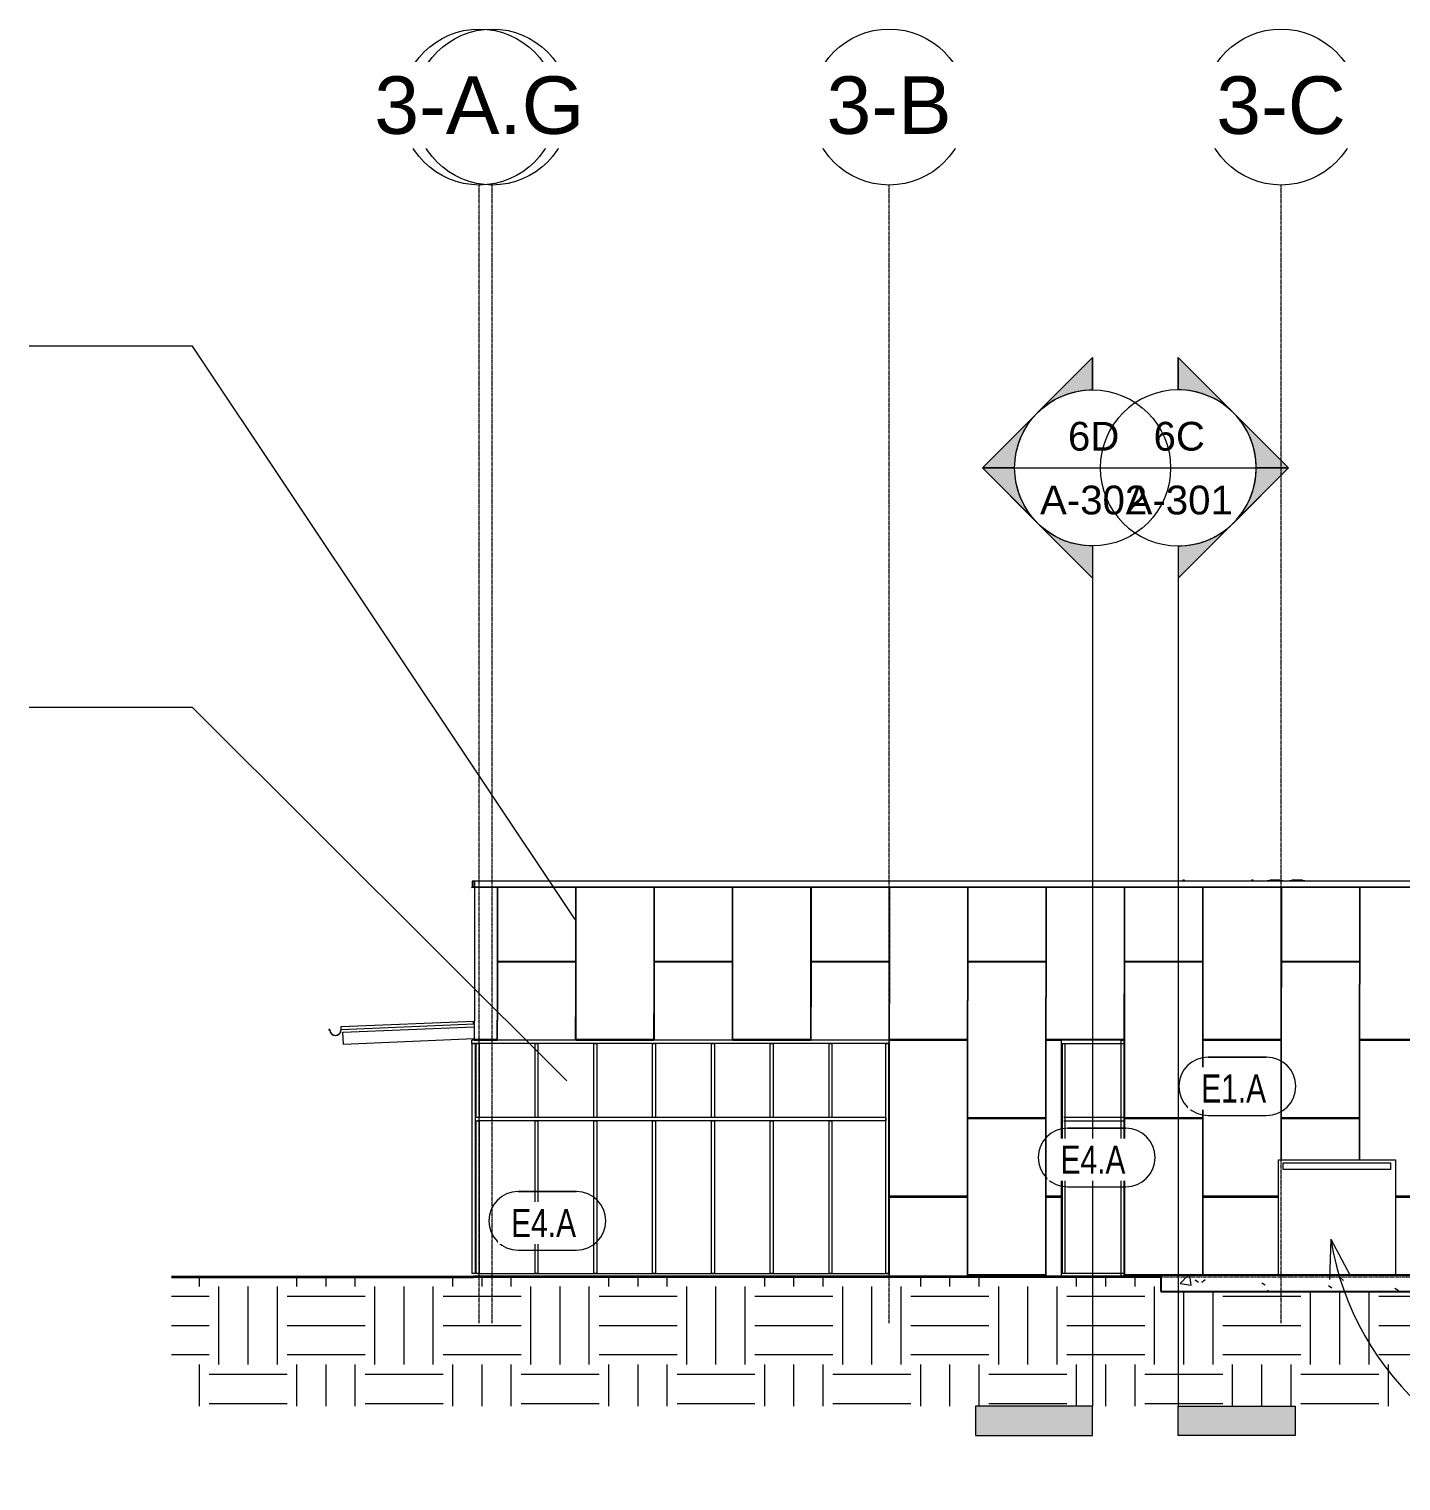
# Model space of a CAD drawing. Header units: inches. Extents: x 20207 to 40520, y -355 to 835.
# Drawn here: x 24847 to 25691, y -126 to 768 of the extents above; entities that cross this region are included whole.
import ezdxf

# ---------------------------------------------------------------- set-up
doc = ezdxf.new("R2010")
doc.units = ezdxf.units.IN
doc.header["$MEASUREMENT"] = 0
doc.linetypes.add('Grid Line 1_2_', pattern=[0.875, 0.5, -0.125, 0.125, -0.125])
for name, color, linetype, lineweight in [('A-ANNO-KEYN', 231, 'Continuous', 9), ('A-FLOR', 192, 'Continuous', 13), ('A-FLOR-LEVL', 51, 'Continuous', 9), ('A-FLOR-PATT', 8, 'Continuous', 25), ('A-GLAZ-CWMG', 51, 'Continuous', 13), ('A-ROOF', 132, 'Continuous', 13), ('A-ROOF-OTLN', 132, 'Continuous', 9), ('A-WALL', 113, 'Continuous', 13), ('A-WALL-IDEN', 211, 'Continuous', 9), ('A-WALL-PATT', 111, 'Continuous', 13), ('C-TOPO', 7, 'Continuous', 13), ('E-ELEC-EQPM', 71, 'Continuous', 13), ('G-ANNO-SYMB', 111, 'Continuous', 9), ('G-ANNO-TEXT', 231, 'Continuous', 9), ('M-EQPM', 50, 'Continuous', 13), ('S-BEAM', 12, 'Continuous', 13), ('S-GRID', 1, 'Continuous', 9), ('S-GRID-IDEN', 1, 'Continuous', 9)]:
    doc.layers.add(name, color=color, linetype=linetype, lineweight=lineweight)
doc.styles.add('Arial_1', font='arial.ttf', dxfattribs={"height": 35.407186})
doc.styles.add('Arial_2', font='arial.ttf', dxfattribs={"height": 17.703593})
doc.styles.add('Century Gothic', font='GOTHIC.TTF', dxfattribs={"width": 0.8, "height": 17.245342})
pattern_1 = [(0, (27645.49, 0), (48, 48), [48, -48]), (0, (27645.49, 18), (48, 48), [48, -48]), (0, (27645.49, 36), (48, 48), [48, -48]), (90, (27651.49, 42), (-48, 48), [48, -48]), (90, (27669.49, 42), (-48, 48), [48, -48]), (90, (27687.49, 42), (-48, 48), [48, -48])]

# ---------------------------------------------------------------- blocks, each defined once
blk = doc.blocks.new('Rectangular Mullion - Exterior 2_ x 4_5_-1135321-Elevation - South')
at = {"layer": 'A-GLAZ-CWMG'}
for p, q in [((22277.7, 2), (22313.77, 2)), ((22313.77, 2), (22313.77, 0))]:
    blk.add_line(p, q, dxfattribs=at)
blk = doc.blocks.new('Rectangular Mullion - Exterior 2_ x 4_5_-1142379-Elevation - South')
at = {"layer": 'A-GLAZ-CWMG'}
for p, q in [((22057.02, 97), (22057.02, 2)), ((22059.02, 97), (22059.02, 2)), ((22059.02, 2), (22057.02, 2))]:
    blk.add_line(p, q, dxfattribs=at)
blk = doc.blocks.new('Rectangular Mullion - Exterior 2_ x 4_5_-1142380-Elevation - South')
at = {"layer": 'A-GLAZ-CWMG'}
for p, q in [((22057.02, 143.5), (22059.02, 143.5)), ((22057.02, 143.5), (22057.02, 97)), ((22059.02, 143.5), (22059.02, 97))]:
    blk.add_line(p, q, dxfattribs=at)
blk = doc.blocks.new('Rectangular Mullion - Exterior 2_ x 4_5_-1142381-Elevation - South')
at = {"layer": 'A-GLAZ-CWMG'}
for p, q in [((22311.77, 143.5), (22313.77, 143.5)), ((22311.77, 97), (22311.77, 143.5)), ((22313.77, 97), (22313.77, 143.5))]:
    blk.add_line(p, q, dxfattribs=at)
blk = doc.blocks.new('Rectangular Mullion - Exterior 2_ x 4_5_-1142382-Elevation - South')
at = {"layer": 'A-GLAZ-CWMG'}
for p, q in [((22311.77, 2), (22311.77, 97)), ((22313.77, 2), (22313.77, 97)), ((22313.77, 2), (22311.77, 2))]:
    blk.add_line(p, q, dxfattribs=at)
blk = doc.blocks.new('Rectangular Mullion - Exterior 2_ x 4_5_-1135322-Elevation - South')
at = {"layer": 'A-GLAZ-CWMG'}
for p, q in [((22311.77, 98), (22277.7, 98)), ((22311.77, 96), (22277.7, 96)), ((22311.77, 98), (22311.77, 96))]:
    blk.add_line(p, q, dxfattribs=at)
blk = doc.blocks.new('Rectangular Mullion - Exterior 2_ x 4_5_-1135297-Elevation - South')
at = {"layer": 'A-GLAZ-CWMG'}
for p, q in [((22313.77, 145.5), (22277.7, 145.5)), ((22313.77, 143.5), (22277.7, 143.5)), ((22313.77, 145.5), (22313.77, 143.5))]:
    blk.add_line(p, q, dxfattribs=at)
blk = doc.blocks.new('Rectangular Mullion - Exterior 2_ x 4_5_-769211-Elevation - South')
at = {"layer": 'A-GLAZ-CWMG'}
blk.add_line((22241.52, 2), (22277.7, 2), dxfattribs=at)
blk = doc.blocks.new('Rectangular Mullion - Exterior 2_ x 4_5_-1135298-Elevation - South')
at = {"layer": 'A-GLAZ-CWMG'}
for p, q in [((22277.7, 98), (22241.52, 98)), ((22277.7, 96), (22241.52, 96))]:
    blk.add_line(p, q, dxfattribs=at)
blk = doc.blocks.new('Rectangular Mullion - Exterior 2_ x 4_5_-827464-Elevation - South')
at = {"layer": 'A-GLAZ-CWMG'}
for p, q in [((22276.7, 96), (22278.7, 96)), ((22276.7, 96), (22276.7, 2)), ((22278.7, 96), (22278.7, 2)), ((22278.7, 2), (22276.7, 2))]:
    blk.add_line(p, q, dxfattribs=at)
blk = doc.blocks.new('Rectangular Mullion - Exterior 2_ x 4_5_-1142356-Elevation - South')
at = {"layer": 'A-GLAZ-CWMG'}
for p, q in [((22276.7, 143.5), (22278.7, 143.5)), ((22276.7, 143.5), (22276.7, 98)), ((22278.7, 143.5), (22278.7, 98)), ((22278.7, 98), (22276.7, 98))]:
    blk.add_line(p, q, dxfattribs=at)
blk = doc.blocks.new('Rectangular Mullion - Exterior 2_ x 4_5_-V20-Elevation - South')
at = {"layer": 'A-GLAZ-CWMG'}
for p, q in [((22277.7, 145.5), (22241.52, 145.5)), ((22277.7, 143.5), (22241.52, 143.5))]:
    blk.add_line(p, q, dxfattribs=at)
blk = doc.blocks.new('Rectangular Mullion - Exterior 2_ x 4_5_-769200-Elevation - South')
at = {"layer": 'A-GLAZ-CWMG'}
blk.add_line((24099.14, 2), (24135.33, 2), dxfattribs=at)
blk = doc.blocks.new('Rectangular Mullion - Exterior 2_ x 4_5_-769423-Elevation - South')
at = {"layer": 'A-GLAZ-CWMG'}
for p, q in [((24171.52, 98), (24135.33, 98)), ((24171.52, 96), (24135.33, 96))]:
    blk.add_line(p, q, dxfattribs=at)
blk = doc.blocks.new('Rectangular Mullion - Exterior 2_ x 4_5_-1115231-Elevation - South')
at = {"layer": 'A-GLAZ-CWMG'}
for p, q in [((24207.7, 96), (24209.7, 96)), ((24207.7, 96), (24207.7, 2)), ((24209.7, 96), (24209.7, 2)), ((24209.7, 2), (24207.7, 2))]:
    blk.add_line(p, q, dxfattribs=at)
blk = doc.blocks.new('Rectangular Mullion - Exterior 2_ x 4_5_-1142334-Elevation - South')
at = {"layer": 'A-GLAZ-CWMG'}
for p, q in [((24207.7, 143.5), (24209.7, 143.5)), ((24207.7, 143.5), (24207.7, 98)), ((24209.7, 143.5), (24209.7, 98)), ((24209.7, 98), (24207.7, 98))]:
    blk.add_line(p, q, dxfattribs=at)
blk = doc.blocks.new('Transformer-Dry-Type-Siemens - 6x3x6-1005805-Elevation - South')
at = {"layer": 'E-ELEC-EQPM'}
for p, q in [((22553.52, 72), (22625.52, 72)), ((22553.52, 1), (22553.52, 72)), ((22553.52, 1), (22553.52, 72)), ((22553.52, 72), (22625.52, 72)), ((22625.52, 72), (22625.52, 1)), ((22625.52, 72), (22625.52, 1))]:
    blk.add_line(p, q, dxfattribs=at)
at = {"layer": 'E-ELEC-EQPM', "lineweight": 9}
for p, q in [((22556.52, 66), (22556.52, 70)), ((22556.52, 70), (22622.52, 70)), ((22622.52, 66), (22556.52, 66)), ((22622.52, 70), (22622.52, 66))]:
    blk.add_line(p, q, dxfattribs=at)
blk = doc.blocks.new('Rectangular Mullion - Exterior 2_ x 4_5_-V26-Elevation - South')
at = {"layer": 'A-GLAZ-CWMG'}
for p, q in [((22057.02, 143.5), (22057.02, 145.5)), ((22060.58, 145.5), (22057.02, 145.5)), ((22060.58, 143.5), (22057.02, 143.5))]:
    blk.add_line(p, q, dxfattribs=at)
blk = doc.blocks.new('Dimension Lumber - 5_5 x 7_5 Glulam-1777808-Elevation - South')
at = {"layer": 'S-BEAM'}
for p, q in [((21977.68, 150.51), (22058.52, 153.88)), ((21977.99, 143.01), (21977.68, 150.51)), ((22058.52, 146.37), (21977.99, 143.01))]:
    blk.add_line(p, q, dxfattribs=at)
blk = doc.blocks.new('Rectangular Mullion - Exterior 2_ x 4_5_-1142359-Elevation - South')
at = {"layer": 'A-GLAZ-CWMG'}
for p, q in [((25110.27, 97), (25110.27, 0)), ((25112.27, 0), (25112.27, 97))]:
    blk.add_line(p, q, dxfattribs=at)
blk = doc.blocks.new('Rectangular Mullion - Exterior 2_ x 4_5_-V30-Elevation - South')
at = {"layer": 'A-GLAZ-CWMG'}
for p, q in [((22456.52, 145.5), (22458.52, 145.5)), ((22456.52, 145.5), (22456.52, 97)), ((22458.52, 97), (22458.52, 145.5))]:
    blk.add_line(p, q, dxfattribs=at)
blk = doc.blocks.new('Rectangular Mullion - Exterior 2_ x 4_5_-V18-Elevation - South')
at = {"layer": 'A-GLAZ-CWMG'}
for p, q in [((25074.08, 143.5), (25076.08, 143.5)), ((25074.08, 143.5), (25074.08, 97)), ((25076.08, 97), (25076.08, 143.5))]:
    blk.add_line(p, q, dxfattribs=at)
blk = doc.blocks.new('Rectangular Mullion - Exterior 2_ x 4_5_-1142353-Elevation - South')
at = {"layer": 'A-GLAZ-CWMG'}
for p, q in [((25981.02, 97), (25981.02, 2)), ((25983.02, 2), (25983.02, 97)), ((25983.02, 2), (25981.02, 2))]:
    blk.add_line(p, q, dxfattribs=at)
blk = doc.blocks.new('Rectangular Mullion - Exterior 2_ x 4_5_-V31-Elevation - South')
at = {"layer": 'A-GLAZ-CWMG'}
for p, q in [((22458.52, 145.5), (22421.33, 145.5)), ((22421.33, 143.5), (22458.52, 143.5)), ((22458.52, 145.5), (22458.52, 143.5))]:
    blk.add_line(p, q, dxfattribs=at)
blk = doc.blocks.new('Rectangular Mullion - Exterior 2_ x 4_5_-1060760-Elevation - South')
at = {"layer": 'A-GLAZ-CWMG'}
for q in [(25798.83, 2), (25836.02, 0)]:
    blk.add_line((25836.02, 2), q, dxfattribs=at)
blk = doc.blocks.new('Rectangular Mullion - Exterior 2_ x 4_5_-1140453-Elevation - South')
at = {"layer": 'A-GLAZ-CWMG'}
for p, q in [((25836.02, 98), (25798.83, 98)), ((25798.83, 96), (25836.02, 96)), ((25836.02, 98), (25836.02, 96))]:
    blk.add_line(p, q, dxfattribs=at)
blk = doc.blocks.new('AHU-Rooftop-Carrier 48TC 15-28 ton - TC017-1749339-Elevation - South')
at = {"layer": 'M-EQPM'}
for p, q in [((22495.72, 244.08), (22494.72, 244.08)), ((22494.72, 244.08), (22494.72, 243.5)), ((22495.72, 243.5), (22495.72, 244.08)), ((22537.89, 244.08), (22536.89, 244.08)), ((22536.89, 244.08), (22536.89, 243.5)), ((22537.89, 243.5), (22537.89, 244.08)), ((22543.14, 243.5), (22548.39, 244.08)), ((22548.39, 244.08), (22548.39, 244.21)), ((22548.39, 244.21), (22554.39, 244.21)), ((22548.39, 244.08), (22554.39, 244.08)), ((22554.39, 244.21), (22554.39, 244.08)), ((22554.39, 244.08), (22558.23, 243.66)), ((22556.83, 243.5), (22562.08, 244.08)), ((22562.08, 244.08), (22562.08, 244.21)), ((22562.08, 244.21), (22568.08, 244.21)), ((22562.08, 244.08), (22568.08, 244.08)), ((22568.08, 244.21), (22568.08, 244.08)), ((22568.08, 244.08), (22573.33, 243.5))]:
    blk.add_line(p, q, dxfattribs=at)
blk = doc.blocks.new('Section - 3_32_ x 3_8_-18514-Elevation - South')
at = {"layer": 'G-ANNO-SYMB'}
blk.add_hatch(color=256, dxfattribs=at).paths.add_polyline_path([(22946.16, -79.66), (22874.16, -79.66), (22874.16, -97.66), (22946.16, -97.66)], flags=0)
for p, q in [((22874.16, -97.66), (22874.16, -79.66)), ((22874.16, -79.66), (22946.16, -79.66)), ((22946.16, -79.66), (22946.16, -97.66)), ((22946.16, -97.66), (22874.16, -97.66))]:
    blk.add_line(p, q, dxfattribs=at)
blk = doc.blocks.new('Section - Section Head - Filled-1526-Elevation - South')
at = {"layer": 'G-ANNO-SYMB'}
h = blk.add_hatch(color=256, dxfattribs=at)
edge = h.paths.add_edge_path(flags=0)
edge.add_arc((22874.16, 497.8), 48.06, 47.9216, 90)
edge.add_line((22874.16, 545.86), (22874.16, 565.68))
edge.add_line((22874.16, 565.68), (22906.36, 533.47))
h = blk.add_hatch(color=256, dxfattribs=at)
edge = h.paths.add_edge_path(flags=0)
edge.add_line((22908.1, 531.74), (22942.04, 497.8))
edge.add_line((22942.04, 497.8), (22922.16, 497.8))
edge.add_arc((22874.16, 497.8), 48, 360, 405)
h = blk.add_hatch(color=256, dxfattribs=at)
edge = h.paths.add_edge_path(flags=0)
edge.add_arc((22874.16, 497.8), 48, 315, 360)
edge.add_line((22922.16, 497.8), (22942.04, 497.8))
edge.add_line((22942.04, 497.8), (22908.1, 463.85))
h = blk.add_hatch(color=256, dxfattribs=at)
edge = h.paths.add_edge_path(flags=0)
edge.add_line((22906.36, 462.12), (22874.16, 429.91))
edge.add_line((22874.16, 429.91), (22874.16, 449.73))
edge.add_arc((22874.16, 497.8), 48.06, 270, 312.0784)
for p, q in [((22942.04, 497.8), (22874.16, 565.68)), ((22874.16, 545.8), (22874.16, 565.68)), ((22906.36, 533.47), (22874.16, 565.68)), ((22874.16, 565.68), (22874.16, 545.86)), ((22942.04, 497.8), (22908.1, 531.74)), ((22942.04, 497.8), (22874.16, 429.91)), ((22908.1, 463.85), (22942.04, 497.8)), ((22922.16, 497.8), (22942.04, 497.8)), ((22942.04, 497.8), (22922.16, 497.8)), ((22874.16, 429.91), (22906.36, 462.12)), ((22874.16, 449.8), (22874.16, 429.91)), ((22874.16, 449.73), (22874.16, 429.91))]:
    blk.add_line(p, q, dxfattribs=at)
for radius, start, end in [(48, 90, 270), (48.06, 47.9216, 90), (48, 270, 90), (48, 360, 45), (48, 315, 360), (48.06, 270, 312.0784)]:
    blk.add_arc((22874.16, 497.8), radius, start, end, dxfattribs=at)
blk = doc.blocks.new('Grid - Grid Head - Circle-14747-Elevation - South')
at = {"layer": 'S-GRID-IDEN'}
blk.add_circle((23085.89, 719.89), 48, dxfattribs=at)
blk = doc.blocks.new('Wall Tag - 1_4_-1369832-Elevation - South')
at = {"layer": 'A-WALL-IDEN', "color": 153}
for p, q in [((24643.13, 90.59), (24679.13, 90.59)), ((24679.13, 90.59), (24643.13, 90.59)), ((24643.13, 54.59), (24679.13, 54.59)), ((24643.13, 54.59), (24679.13, 54.59))]:
    blk.add_line(p, q, dxfattribs=at)
for centre, start, end in [((24643.13, 72.59), 90, 270), ((24643.13, 72.59), 90, 270), ((24679.13, 72.59), 270, 90), ((24679.13, 72.59), 270, 90)]:
    blk.add_arc(centre, 18, start, end, dxfattribs=at)

msp = doc.modelspace()

# ---------------------------------------------------------------- hatches: boundary and pattern name
at = {"layer": 'A-FLOR-PATT', "lineweight": 9}
h = msp.add_hatch(dxfattribs=at)
h.set_pattern_fill('FP_26', color=256, style=0, pattern_type=2)
h.set_pattern_definition([(50, (27645.49, 0), (55.0854, -4.8198), [5.76, -63.36]), (355, (27645.49, 0), (-10.6557, 57.7685), [4.608, -50.688]), (100.451, (27650.08, -0.4), (44.4295, 52.9487), [4.895, -53.848]), (46.184, (27645.49, 15.36), (81.9644, -12.7121), [8.64, -95.04]), (96.636, (27652.32, 14.3), (71.7815, 74.8124), [7.343, -80.772]), (351.184, (27645.49, 15.36), (71.782, 74.8124), [6.912, -76.032]), (21, (27653.17, 11.52), (45.8421, -30.9215), [5.76, -63.36]), (326, (27653.17, 11.52), (18.687, 55.6915), [4.608, -50.688]), (71.451, (27656.99, 8.943), (64.5289, 24.7701), [4.895, -53.848]), (37.5, (27645.49, 0), (0.9339, 25.56682), [2.534, -47.539, 2.534, -48.922, -50.88]), (37.5, (27645.49, 0), (0.9339, 25.56682), [-101.53, 2.534, -48.346]), (7.5, (27645.49, 0), (20.20404, 30.2913), [2.534, -26.803, 2.534, -46.387, -19.392]), (7.5, (27645.49, 0), (20.20404, 30.2913), [-78.259, 2.534, -16.858]), (327.5, (27628.363, 0), (40.99778, -1.7324), [2.534, -16.666, 2.534, -57.37, -79.488]), (327.5, (27628.363, 0), (40.99778, -1.7324), [-79.104, 2.534, -76.954]), (317.5, (27620.683, 0), (44.7889, 7.68784), [2.534, -22.426, 2.534, -37.248, -56.448]), (317.5, (27620.683, 0), (44.7889, 7.68784), [-64.742, 2.534, -53.914])])
h.paths.add_polyline_path([(25776.5, -9), (25837.22, -9), (25837.22, 1), (25543.42, 1), (25543.42, -9), (25636.13, -9)], flags=0)
at = {"layer": 'A-WALL-PATT', "lineweight": 9}
h = msp.add_hatch(dxfattribs=at)
h.set_pattern_fill('FP_24', color=8, style=0, pattern_type=2)
h.set_pattern_definition([(0, (25231.6, 1.12), (-193, 193), [48, -145]), (90, (25231.6, 1.12), (-193, 1e-14), [96, -97]), (180, (25279.6, 97.12), (-193, 193), [48, -145]), (90, (25279.6, 1.12), (-193, 1e-14), [96, -97]), (180, (25279.6, 97.62), (-193, 193), [48, -145]), (90, (25279.6, 97.62), (-193, 1e-14), [96, -97]), (0, (25231.6, 193.62), (-193, 193), [48, -145]), (90, (25231.6, 97.62), (-193, 1e-14), [96, -97]), (0, (25279.85, 48.88), (-193, 193), [48, -145]), (90, (25279.85, 0.75), (-193, 1e-14), [48.125, -144.875]), (90, (25327.85, 0.75), (-193, 1e-14), [48.125, -144.875]), (0, (25279.85, 145.38), (-193, 193), [48, -145]), (90, (25279.85, 49.38), (-193, 1e-14), [96, -97]), (180, (25327.85, 49.38), (-193, 193), [48, -145]), (90, (25327.85, 49.38), (-193, 1e-14), [96, -97]), (90, (25279.85, 145.88), (-193, 1e-14), [48, -145]), (180, (25327.85, 145.88), (-193, 193), [48, -145]), (90, (25327.85, 145.88), (-193, 1e-14), [48, -145]), (0, (25328.1, 1.12), (-193, 193), [48, -145]), (90, (25328.1, 1.12), (-193, 1e-14), [96, -97]), (180, (25376.1, 97.12), (-193, 193), [48, -145]), (90, (25376.1, 1.12), (-193, 1e-14), [96, -97]), (180, (25376.1, 97.62), (-193, 193), [48, -145]), (90, (25376.1, 97.62), (-193, 1e-14), [96, -97]), (0, (25328.1, 193.62), (-193, 193), [48, -145]), (90, (25328.1, 97.62), (-193, 1e-14), [96, -97]), (0, (25376.35, 48.88), (-193, 193), [48, -145]), (90, (25376.35, 0.75), (-193, 1e-14), [48.125, -144.875]), (90, (25424.35, 0.75), (-193, 1e-14), [48.125, -144.875]), (0, (25376.35, 145.38), (-193, 193), [48, -145]), (90, (25376.35, 49.38), (-193, 1e-14), [96, -97]), (180, (25424.35, 49.38), (-193, 193), [48, -145]), (90, (25424.35, 49.38), (-193, 1e-14), [96, -97]), (90, (25376.35, 145.88), (-193, 1e-14), [48, -145]), (180, (25424.35, 145.88), (-193, 193), [48, -145]), (90, (25424.35, 145.88), (-193, 1e-14), [48, -145])])
h.paths.add_polyline_path([(25120.85, 157.38), (25860.85, 188.22), (25860.85, 190), (25872.91, 190), (25872.91, 239.46), (25120.85, 239.46), (25120.85, 232.77)], flags=0)
h = msp.add_hatch(dxfattribs=at)
h.set_pattern_fill('FP_12', color=8, style=0, pattern_type=2)
h.set_pattern_definition([(0, (25231.47, 1.12), (-193, 193), [48, -145]), (90, (25231.47, 1.12), (-193, 1e-14), [96, -97]), (180, (25279.47, 97.12), (-193, 193), [48, -145]), (90, (25279.47, 1.12), (-193, 1e-14), [96, -97]), (180, (25279.47, 97.62), (-193, 193), [48, -145]), (90, (25279.47, 97.62), (-193, 1e-14), [96, -97]), (0, (25231.47, 193.62), (-193, 193), [48, -145]), (90, (25231.47, 97.62), (-193, 1e-14), [96, -97]), (0, (25279.72, 48.88), (-193, 193), [48, -145]), (90, (25279.72, 0.75), (-193, 1e-14), [48.125, -144.875]), (90, (25327.72, 0.75), (-193, 1e-14), [48.125, -144.875]), (0, (25279.72, 145.38), (-193, 193), [48, -145]), (90, (25279.72, 49.38), (-193, 1e-14), [96, -97]), (180, (25327.72, 49.38), (-193, 193), [48, -145]), (90, (25327.72, 49.38), (-193, 1e-14), [96, -97]), (90, (25279.72, 145.88), (-193, 1e-14), [48, -145]), (180, (25327.72, 145.88), (-193, 193), [48, -145]), (90, (25327.72, 145.88), (-193, 1e-14), [48, -145]), (0, (25327.97, 1.12), (-193, 193), [48, -145]), (90, (25327.97, 1.12), (-193, 1e-14), [96, -97]), (180, (25375.97, 97.12), (-193, 193), [48, -145]), (90, (25375.97, 1.12), (-193, 1e-14), [96, -97]), (180, (25375.97, 97.62), (-193, 193), [48, -145]), (90, (25375.97, 97.62), (-193, 1e-14), [96, -97]), (0, (25327.97, 193.62), (-193, 193), [48, -145]), (90, (25327.97, 97.62), (-193, 1e-14), [96, -97]), (0, (25376.22, 48.88), (-193, 193), [48, -145]), (90, (25376.22, 0.75), (-193, 1e-14), [48.125, -144.875]), (90, (25424.22, 0.75), (-193, 1e-14), [48.125, -144.875]), (0, (25376.22, 145.38), (-193, 193), [48, -145]), (90, (25376.22, 49.38), (-193, 1e-14), [96, -97]), (180, (25424.22, 49.38), (-193, 193), [48, -145]), (90, (25424.22, 49.38), (-193, 1e-14), [96, -97]), (90, (25376.22, 145.88), (-193, 1e-14), [48, -145]), (180, (25424.22, 145.88), (-193, 193), [48, -145]), (90, (25424.22, 145.88), (-193, 1e-14), [48, -145])])
h.paths.add_polyline_path([(25837.22, 0), (25872.91, 0), (25872.91, 152.74), (25866.91, 152.74), (25866.91, 144.01), (25861.78, 144.01), (25861.78, 152.74), (25840.35, 152.74), (25840.35, 157.37), (25872.91, 157.37), (25872.91, 188.72), (25120.72, 157.38), (25120.72, 145.5), (25376.22, 145.5), (25376.22, 0), (25482.28, 0), (25482.28, 145.75), (25520.97, 145.75), (25520.97, 0), (25543.42, 0), (25543.42, 1), (25615.72, 1), (25615.72, 72), (25687.72, 72), (25687.72, 1), (25702.78, 1), (25702.78, 38.48), (25698.11, 38.48), (25697.67, 38.3), (25697.48, 37.86), (25697.43, 14.86), (25696.73, 14.86), (25696.79, 37.86), (25696.92, 37.86), (25696.79, 38.07), (25696.92, 38.54), (25697.11, 38.62), (25697.3, 38.92), (25697.45, 38.95), (25697.49, 39.06), (25697.99, 39.12), (25698.11, 39.12), (25698.11, 39.23), (25702.78, 39.23), (25702.78, 72), (25774.78, 72), (25774.78, 1), (25837.22, 1)], flags=0)
h.paths.add_polyline_path([(25697.37, 37.86), (25697.37, 37.91), (25697.21, 37.98), (25697.37, 37.86)], flags=0)
h.paths.add_polyline_path([(25697.47, 37.86), (25697.47, 37.9), (25697.43, 37.86)], flags=0)
h.paths.add_polyline_path([(25698.11, 38.53), (25698.11, 38.67), (25697.98, 38.67), (25698.05, 38.59)], flags=0)
h.paths.add_polyline_path([(25698.11, 38.48), (25698.11, 38.53), (25698.06, 38.49)], flags=0)
at = {"layer": 'C-TOPO', "lineweight": 9}
h = msp.add_hatch(dxfattribs=at)
h.set_pattern_fill('FP_11', color=8, style=0, pattern_type=2)
h.set_pattern_definition(pattern_1)
h.paths.add_polyline_path([(24963.54, -79.71), (24973.44, -79.71), (24973.44, 0), (24934.28, 0), (24934.28, -79.71), (24958.54, -79.71)], flags=0)
h = msp.add_hatch(dxfattribs=at)
h.set_pattern_fill('FP_11', color=8, style=0, pattern_type=2)
h.set_pattern_definition(pattern_1)
h.paths.add_polyline_path([(24977.22, -79.71), (25120.35, -79.71), (25120.35, 0), (24973.44, 0), (24973.44, -79.71), (24977.07, -79.71)], flags=0)
h = msp.add_hatch(dxfattribs=at)
h.set_pattern_fill('FP_11', color=8, style=0, pattern_type=2)
h.set_pattern_definition(pattern_1)
h.paths.add_polyline_path([(25162.66, -79.71), (25873.22, -79.71), (25873.22, 0), (25837.22, 0), (25837.22, -9), (25543.42, -9), (25543.42, 0), (25120.35, 0), (25120.35, -79.71), (25120.79, -79.71)], flags=0)

# ---------------------------------------------------------------- linework, layer by layer
at = {"layer": 'A-ANNO-KEYN', "color": 153}
for p, q in [((24947.37, 572.62), (24846.75, 572.62)), ((25182.82, 219.84), (24947.37, 572.62)), ((24947.31, 350.27), (24846.69, 350.27)), ((25177.79, 120.47), (24947.31, 350.27))]:
    msp.add_line(p, q, dxfattribs=at)
at = {"layer": 'A-FLOR', "lineweight": 25}
for p, q in [((25837.22, 1), (25543.42, 1)), ((25543.42, 1), (25543.42, -9)), ((25543.42, -9), (25837.22, -9))]:
    msp.add_line(p, q, dxfattribs=at)
at = {"layer": 'A-FLOR-LEVL', "linetype": 'Grid Line 1_2_'}
msp.add_line((25041.38, 0), (30382.74, 0), dxfattribs=at)
at = {"layer": 'A-ROOF'}
for p, q in [((25038.8, 153.97), (25120.72, 157.38)), ((25120.72, 155.38), (25038.8, 151.96)), ((25038.8, 151.96), (25038.8, 153.97)), ((25120.1, 157.35), (25120.1, 155.35))]:
    msp.add_line(p, q, dxfattribs=at)
at = {"layer": 'A-ROOF-OTLN'}
for p, q in [((25038.8, 151.96), (25038.74, 151.96)), ((25031.75, 151.72), (25031.7, 151.77))]:
    msp.add_line(p, q, dxfattribs=at)
for centre, radius, start, end in [((25031.56, 151.96), 0.306, 0, 307.84099), ((25031.56, 151.96), 0.243, 0, 305.98903), ((25035.3, 151.96), 3.5, 180, 360), ((25035.3, 151.96), 3.44, 180, 0)]:
    msp.add_arc(centre, radius, start, end, dxfattribs=at)
at = {"layer": 'A-WALL'}
for p, q in [((25120.72, 243.44), (25119.53, 243.5)), ((25119.53, 243.5), (25119.53, 240)), ((25873.91, 243.5), (25119.53, 243.5)), ((25119.6, 239.97), (25119.6, 243.43)), ((25119.6, 243.43), (25120.72, 243.38)), ((25120.72, 239.46), (25120.72, 243.5)), ((25120.85, 243.5), (25120.85, 157.38)), ((25119.53, 240), (25119.03, 239.5)), ((25119.03, 239.5), (25119.08, 239.46)), ((25119.08, 239.46), (25119.6, 239.97)), ((25874.36, 239.46), (25119.08, 239.46)), ((25120.72, 239.97), (25119.6, 239.97)), ((25120.72, 240), (25873.91, 240)), ((25874.41, 239.5), (25120.72, 239.5)), ((25120.85, 157.38), (25120.72, 157.38)), ((25120.72, 157.38), (25120.72, 145.5)), ((25375.97, 145.5), (25376.22, 145.5)), ((25376.22, 145.5), (25376.22, 0)), ((25482.28, 0), (25482.28, 145.75)), ((25482.28, 145.75), (25520.97, 145.75)), ((25520.97, 145.75), (25520.97, 0))]:
    msp.add_line(p, q, dxfattribs=at)
at = {"layer": 'C-TOPO', "lineweight": 35}
for p, q in [((24934.28, 0), (24958.54, 0)), ((24958.54, 0), (24973.44, 0)), ((24973.44, 0), (24977.07, 0)), ((24977.07, 0), (24977.29, 0)), ((24977.29, 0), (24979.14, 0)), ((24979.14, 0), (24981.01, 0)), ((24981.01, 0), (24984.45, 0)), ((24984.45, 0), (25118.9, 0)), ((25118.9, 0), (25120.35, 0)), ((25120.79, 0), (25120.35, 0)), ((25183.83, 0), (25120.79, 0)), ((25543.42, 0), (25183.83, 0))]:
    msp.add_line(p, q, dxfattribs=at)
at = {"layer": 'C-TOPO'}
for p, q in [((24958.54, 0), (24934.28, 0)), ((24973.44, 0), (24958.54, 0)), ((24977.07, 0), (24973.44, 0)), ((24977.29, 0), (24977.07, 0)), ((24979.14, 0), (24977.29, 0)), ((24981.01, 0), (24979.14, 0)), ((24981.01, 0), (24984.45, 0)), ((24984.45, 0), (25118.9, 0)), ((25120.35, 0), (25118.9, 0)), ((25120.79, 0), (25120.35, 0)), ((25183.82, 0), (25120.79, 0)), ((25543.42, 0), (25183.82, 0))]:
    msp.add_line(p, q, dxfattribs=at)
at = {"layer": 'G-ANNO-SYMB'}
for p, q in [((25453.38, 497.8), (25549.38, 497.8)), ((25506.06, 497.8), (25602.06, 497.8)), ((25501.38, 449.8), (25501.38, -79.66)), ((25554.06, 449.8), (25554.06, -79.66))]:
    msp.add_line(p, q, dxfattribs=at)
at = {"layer": 'G-ANNO-TEXT', "color": 137}
for q in [(25647.14, -1.81), (25659.67, 1.09)]:
    msp.add_line((25647.99, 23.02), q, dxfattribs=at)
msp.add_arc((25822.58, 51.14), 176.84, 189.15004, 270, dxfattribs=at)
at = {"layer": 'S-GRID', "linetype": 'Grid Line 1_2_'}
for p, q in [((25123.85, -28.56), (25123.85, 671.89)), ((25131.85, -28.56), (25131.85, 671.89)), ((25376.1, -28.56), (25376.1, 671.89)), ((25617.35, -28.56), (25617.35, 671.89))]:
    msp.add_line(p, q, dxfattribs=at)

# ---------------------------------------------------------------- block references
at = {"layer": 'A-GLAZ-CWMG'}
for name, p in [('Rectangular Mullion - Exterior 2_ x 4_5_-V26-Elevation - South', (3062.21, 0)), ('Rectangular Mullion - Exterior 2_ x 4_5_-1142380-Elevation - South', (3062.21, 0)), ('Rectangular Mullion - Exterior 2_ x 4_5_-1142334-Elevation - South', (914.08, 0)), ('Rectangular Mullion - Exterior 2_ x 4_5_-V20-Elevation - South', (2881.27, 0)), ('Rectangular Mullion - Exterior 2_ x 4_5_-1142334-Elevation - South', (950.27, 0)), ('Rectangular Mullion - Exterior 2_ x 4_5_-V20-Elevation - South', (2917.46, 0)), ('Rectangular Mullion - Exterior 2_ x 4_5_-1142334-Elevation - South', (986.46, 0)), ('Rectangular Mullion - Exterior 2_ x 4_5_-V20-Elevation - South', (2953.64, 0)), ('Rectangular Mullion - Exterior 2_ x 4_5_-1142334-Elevation - South', (1022.64, 0)), ('Rectangular Mullion - Exterior 2_ x 4_5_-V20-Elevation - South', (2989.83, 0)), ('Rectangular Mullion - Exterior 2_ x 4_5_-1142334-Elevation - South', (1058.83, 0)), ('Rectangular Mullion - Exterior 2_ x 4_5_-V20-Elevation - South', (3026.02, 0)), ('Rectangular Mullion - Exterior 2_ x 4_5_-1142334-Elevation - South', (1095.02, 0)), ('Rectangular Mullion - Exterior 2_ x 4_5_-V20-Elevation - South', (3062.21, 0)), ('Rectangular Mullion - Exterior 2_ x 4_5_-1142356-Elevation - South', (3062.21, 0)), ('Rectangular Mullion - Exterior 2_ x 4_5_-1135297-Elevation - South', (3062.21, 0)), ('Rectangular Mullion - Exterior 2_ x 4_5_-1142381-Elevation - South', (3062.21, 0)), ('Rectangular Mullion - Exterior 2_ x 4_5_-V18-Elevation - South', (408.46, 0)), ('Rectangular Mullion - Exterior 2_ x 4_5_-V31-Elevation - South', (3062.21, 0)), ('Rectangular Mullion - Exterior 2_ x 4_5_-V30-Elevation - South', (3062.21, 0)), ('Rectangular Mullion - Exterior 2_ x 4_5_-1142379-Elevation - South', (3062.21, 0)), ('Rectangular Mullion - Exterior 2_ x 4_5_-1115231-Elevation - South', (914.08, 0)), ('Rectangular Mullion - Exterior 2_ x 4_5_-769423-Elevation - South', (987.46, 0)), ('Rectangular Mullion - Exterior 2_ x 4_5_-1115231-Elevation - South', (950.27, 0)), ('Rectangular Mullion - Exterior 2_ x 4_5_-769423-Elevation - South', (1023.64, 0)), ('Rectangular Mullion - Exterior 2_ x 4_5_-1115231-Elevation - South', (986.46, 0)), ('Rectangular Mullion - Exterior 2_ x 4_5_-769423-Elevation - South', (1059.83, 0)), ('Rectangular Mullion - Exterior 2_ x 4_5_-1115231-Elevation - South', (1022.64, 0)), ('Rectangular Mullion - Exterior 2_ x 4_5_-769423-Elevation - South', (1096.02, 0)), ('Rectangular Mullion - Exterior 2_ x 4_5_-1115231-Elevation - South', (1058.83, 0)), ('Rectangular Mullion - Exterior 2_ x 4_5_-769423-Elevation - South', (1132.21, 0)), ('Rectangular Mullion - Exterior 2_ x 4_5_-1115231-Elevation - South', (1095.02, 0)), ('Rectangular Mullion - Exterior 2_ x 4_5_-1135298-Elevation - South', (3062.21, 0)), ('Rectangular Mullion - Exterior 2_ x 4_5_-827464-Elevation - South', (3062.21, 0)), ('Rectangular Mullion - Exterior 2_ x 4_5_-1135322-Elevation - South', (3062.21, 0)), ('Rectangular Mullion - Exterior 2_ x 4_5_-1142382-Elevation - South', (3062.21, 0)), ('Rectangular Mullion - Exterior 2_ x 4_5_-1142353-Elevation - South', (-498.48, 0)), ('Rectangular Mullion - Exterior 2_ x 4_5_-1140453-Elevation - South', (-315.29, 0)), ('Rectangular Mullion - Exterior 2_ x 4_5_-1142359-Elevation - South', (408.46, 0)), ('Rectangular Mullion - Exterior 2_ x 4_5_-769200-Elevation - South', (1023.64, 0)), ('Rectangular Mullion - Exterior 2_ x 4_5_-769200-Elevation - South', (1059.83, 0)), ('Rectangular Mullion - Exterior 2_ x 4_5_-769200-Elevation - South', (1096.02, 0)), ('Rectangular Mullion - Exterior 2_ x 4_5_-769200-Elevation - South', (1132.21, 0)), ('Rectangular Mullion - Exterior 2_ x 4_5_-769200-Elevation - South', (1168.39, 0)), ('Rectangular Mullion - Exterior 2_ x 4_5_-769211-Elevation - South', (3062.21, 0)), ('Rectangular Mullion - Exterior 2_ x 4_5_-1135321-Elevation - South', (3062.21, 0)), ('Rectangular Mullion - Exterior 2_ x 4_5_-1060760-Elevation - South', (-315.29, 0))]:
    msp.add_blockref(name, p, dxfattribs=at)
at = {"layer": 'A-WALL-IDEN', "color": 153}
for p in [(929.3, 44.59), (842.71, 0.75), (504.55, -38.22)]:
    msp.add_blockref('Wall Tag - 1_4_-1369832-Elevation - South', p, dxfattribs=at)
at = {"layer": 'E-ELEC-EQPM'}
msp.add_blockref('Transformer-Dry-Type-Siemens - 6x3x6-1005805-Elevation - South', (3062.21, 0), dxfattribs=at)
at = {"layer": 'G-ANNO-SYMB', "extrusion": (0, 0, -1)}
for name in ['Section - Section Head - Filled-1526-Elevation - South', 'Section - 3_32_ x 3_8_-18514-Elevation - South']:
    msp.add_blockref(name, (-48375.53, 0), dxfattribs=at)
at = {"layer": 'G-ANNO-SYMB'}
for name in ['Section - Section Head - Filled-1526-Elevation - South', 'Section - 3_32_ x 3_8_-18514-Elevation - South']:
    msp.add_blockref(name, (2679.9, 0), dxfattribs=at)
at = {"layer": 'M-EQPM'}
msp.add_blockref('AHU-Rooftop-Carrier 48TC 15-28 ton - TC017-1749339-Elevation - South', (3062.21, 0), dxfattribs=at)
at = {"layer": 'S-BEAM'}
msp.add_blockref('Dimension Lumber - 5_5 x 7_5 Glulam-1777808-Elevation - South', (3062.21, 0), dxfattribs=at)
at = {"layer": 'S-GRID-IDEN'}
for p in [(2045.96, 0), (2290.21, 0), (2531.46, 0)]:
    msp.add_blockref('Grid - Grid Head - Circle-14747-Elevation - South', p, dxfattribs=at)

# ---------------------------------------------------------------- texts
at = {"layer": 'G-ANNO-SYMB', "char_height": 17.704, "attachment_point": 2, "line_spacing_factor": 0.938532, "style": 'Arial_2'}
for s, insert, width in [('6D', (25501.99, 526.13), 37.584), ('6C', (25554.67, 526.13), 37.584), ('A-302', (25501.99, 486.86), 78.624), ('A-301', (25554.67, 486.86), 78.624)]:
    msp.add_mtext(s, dxfattribs=dict(at, insert=insert, width=width))

# ---------------------------------------------------------------- next in the draw order: texts
at = {"layer": 'A-WALL-IDEN', "char_height": 17.245, "width": 47.52, "attachment_point": 2, "line_spacing_factor": 0.984117, "style": 'Century Gothic', "bg_fill": 3, "box_fill_scale": 1.25, "bg_fill_color": 0, "bg_fill_transparency": 0}
for s, insert in [('E1.A', (25588.16, 124.46)), ('E4.A', (25501.57, 80.62)), ('E4.A', (25163.41, 41.65))]:
    msp.add_mtext(s, dxfattribs=dict(at, insert=insert))
at = {"layer": 'S-GRID-IDEN', "char_height": 35.407, "attachment_point": 2, "line_spacing_factor": 0.938532, "style": 'Arial_1', "bg_fill": 3, "box_fill_scale": 1.25, "bg_fill_color": 0, "bg_fill_transparency": 0}
for s, insert, width in [('3-A', (25131.84, 738.77), 91.584), ('3-B', (25376.09, 738.77), 91.584), ('3-C', (25617.34, 738.77), 94.608)]:
    msp.add_mtext(s, dxfattribs=dict(at, insert=insert, width=width))

# ---------------------------------------------------------------- next in the draw order: block references
at = {"layer": 'S-GRID-IDEN'}
msp.add_blockref('Grid - Grid Head - Circle-14747-Elevation - South', (2037.96, 0), dxfattribs=at)

# ---------------------------------------------------------------- next in the draw order: texts
at = {"layer": 'S-GRID-IDEN', "insert": (25123.84, 738.77), "char_height": 35.407, "width": 153.792, "attachment_point": 2, "line_spacing_factor": 0.938532, "style": 'Arial_1', "bg_fill": 3, "box_fill_scale": 1.25, "bg_fill_color": 0, "bg_fill_transparency": 0}
msp.add_mtext('3-A.G', dxfattribs=at)

doc.saveas('drawing.dxf')
